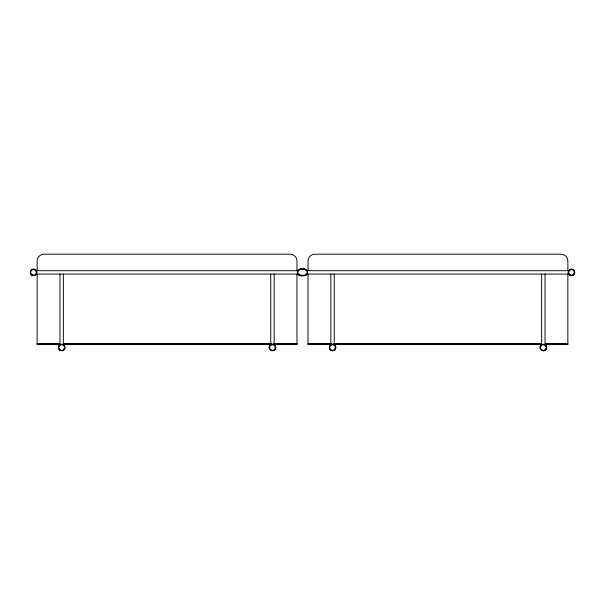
<?xml version="1.0" encoding="UTF-8"?>
<svg xmlns="http://www.w3.org/2000/svg" width="605" height="605" viewBox="0 0 605 605"><rect width="100%" height="100%" fill="white"/><g stroke="black" fill="none" stroke-linecap="round" stroke-linejoin="round"><path stroke-width="0.91" d="M303.037 269.043L301.441 269.051A20.313 20.313 0 0 0 300.889 269.066L299.656 269.24L299.785 269.679A2.813 2.813 0 0 0 299.785 275.086L302.5 275.267L301.789 275.721M302.5 269.58L301.963 269.043M297.365 272.515A3.214 3.214 0 0 0 299.672 275.472L300.33 275.109M305.215 275.086A2.813 2.813 0 0 0 305.215 269.679L305.336 269.255L304.096 269.127A21.13 21.13 0 0 0 303.559 269.112L303.385 269.104M573.495 269.86L573.207 270.223M540.257 348.624L540.681 348.472M545.967 346.597L546.421 346.438M305.275 275.487L305.328 275.472A3.214 3.214 0 0 0 307.635 272.515M303.211 275.661L303.559 275.661A21.099 21.099 0 0 0 304.096 275.638L305.344 275.517A3.275 3.275 0 0 0 305.344 269.24M301.782 275.721L299.656 275.517A3.267 3.267 0 0 1 299.656 269.248L300.904 269.127A21.13 21.13 0 0 1 301.441 269.112M299.785 269.679L300.791 269.535A18.861 18.861 0 0 1 301.479 269.505L303.521 269.505A21.735 21.735 0 0 1 304.035 269.52L305.215 269.679M302.5 275.267L303.521 275.26A18.861 18.861 0 0 0 304.209 275.237L305.192 275.01L305.336 275.494M303.574 275.661A20.623 20.623 0 0 0 304.103 275.646L305.17 275.57M300.019 269.217L299.672 269.301A3.214 3.214 0 0 0 297.388 271.993M304.814 275.577L304.64 275.661M301.812 269.051L301.426 269.051A21.364 21.364 0 0 0 300.935 269.074L300.012 269.157A3.464 3.464 0 0 0 299.664 269.248M329.294 347.852L329.74 347.807M335.344 347.217L335.79 347.172M300.73 269.074L301.441 269.051M303.218 275.721L303.748 275.714A15.866 15.866 0 0 0 304.285 275.683M303.211 275.661L301.789 275.661M303.211 275.721L302.5 275.668M35.098 270.692L299.006 270.692M305.986 270.692L569.895 270.692M307.234 272.386L307.688 272.386M36.035 274.08L299.006 274.08M305.986 274.08L568.957 274.08M37.139 343.663L59.736 343.663M63.502 343.663L271.547 343.663M273.43 343.663L296.964 343.663M308.028 343.67L331.563 343.67M333.446 343.67L541.498 343.67M545.264 343.67L567.853 343.67M37.139 344.116L59.736 344.116M63.502 344.116L271.547 344.116M273.43 344.116L296.964 344.116M308.028 344.124L331.563 344.124M333.446 344.124L541.498 344.124M545.264 344.124L567.853 344.124M59.956 344.57L37.139 344.57L37.139 274.125M63.502 344.57L271.547 344.57M273.43 344.57L296.964 344.57L296.964 274.125M331.563 344.57L308.028 344.57L308.028 274.133M333.446 344.57L541.498 344.57M545.037 344.57L567.853 344.57L567.853 274.133M302.674 269.096L304.277 269.074M303.211 269.104L304.285 269.081M299.846 275.517L300.889 275.691A20.631 20.631 0 0 0 301.426 275.661L301.789 275.661M301.608 275.661L301.426 275.661A21.145 21.145 0 0 1 300.904 275.638L300.73 275.691M301.608 275.714L301.426 275.714A20.298 20.298 0 0 1 300.889 275.691M269.202 347.164L269.649 347.209M275.252 347.799L275.698 347.845M304.625 269.165L305.328 269.301A3.214 3.214 0 0 1 307.612 271.993M58.572 346.415L59.025 346.574M64.312 348.45L64.735 348.601M31.498 269.822L31.793 270.201M567.853 270.374L567.853 260.974A6.776 6.776 0 0 0 561.077 254.198L314.804 254.198A6.776 6.776 0 0 0 308.028 260.974L308.028 270.374M545.037 274.08L545.037 345.016M541.649 274.08L541.649 345.016M334.24 274.08L334.24 345.016M330.852 274.08L330.852 345.016M296.964 270.367L296.964 260.974A6.776 6.776 0 0 0 290.188 254.198L43.915 254.198A6.776 6.776 0 0 0 37.139 260.974L37.139 270.367M274.148 274.08L274.148 345.009M270.753 274.08L270.753 345.009M63.351 274.08L63.351 345.009M59.956 274.08L59.956 345.009M570.772 275.547A3.222 3.222 0 0 1 569.055 270.284A3.222 3.222 0 0 1 574.493 271.297A3.222 3.222 0 0 1 571.007 275.593M545.937 349.433A3.222 3.222 0 0 1 540.431 348.904A3.222 3.222 0 0 1 543.524 344.313A3.222 3.222 0 0 1 546.073 349.229M300.012 275.608A3.501 3.501 0 0 1 299.656 275.525M305.344 275.525A3.494 3.494 0 0 1 304.988 275.608M62.474 350.62A3.222 3.222 0 0 1 58.526 346.741A3.222 3.222 0 0 1 63.82 345.13A3.222 3.222 0 0 1 62.701 350.552M569.986 274.799A2.813 2.813 0 0 0 574.289 272.5A2.813 2.813 0 0 0 570.152 269.921A2.813 2.813 0 0 0 569.986 274.799M569.698 275.162A3.275 3.275 0 0 0 574.75 272.568A3.275 3.275 0 0 0 569.978 269.497A3.275 3.275 0 0 0 569.698 275.162M31.906 275.162A3.222 3.222 0 0 0 36.746 272.394A3.275 3.275 0 0 0 31.959 269.505A3.275 3.275 0 0 0 31.815 275.177A3.275 3.275 0 0 0 36.799 272.462A3.222 3.222 0 0 0 31.921 269.588A3.222 3.222 0 0 0 31.906 275.162M31.989 274.746A2.813 2.813 0 0 0 36.338 272.53A2.813 2.813 0 0 0 32.246 269.875A2.813 2.813 0 0 0 31.989 274.746M541.732 349.841A2.813 2.813 0 0 0 546.149 347.769A2.813 2.813 0 0 0 542.14 344.979A2.813 2.813 0 0 0 541.732 349.841M541.634 350.318A3.267 3.267 0 0 0 546.61 347.61A3.267 3.267 0 0 0 541.777 344.661A3.267 3.267 0 0 0 541.634 350.318M270.76 350.242A3.222 3.222 0 0 0 275.668 347.603A3.222 3.222 0 0 0 270.927 344.676A3.275 3.275 0 0 0 270.722 350.287A3.275 3.275 0 0 0 275.721 347.61A3.275 3.275 0 0 0 270.904 344.623A3.222 3.222 0 0 0 270.76 350.242M270.995 349.917A2.813 2.813 0 0 0 275.267 347.565A2.813 2.813 0 0 0 271.093 345.039A2.813 2.813 0 0 0 270.995 349.917M330.806 350.219A3.222 3.222 0 0 0 335.76 347.656A3.267 3.267 0 0 0 331.026 344.616A3.267 3.267 0 0 0 330.791 350.272A3.267 3.267 0 0 0 335.805 347.648A3.222 3.222 0 0 0 331.064 344.653A3.222 3.222 0 0 0 330.806 350.219M330.98 349.849A2.813 2.813 0 0 0 335.351 347.693A2.813 2.813 0 0 0 331.298 344.986A2.813 2.813 0 0 0 330.98 349.849M60.243 349.947A2.813 2.813 0 0 0 64.47 347.512A2.813 2.813 0 0 0 60.25 345.069A2.813 2.813 0 0 0 60.243 349.947M59.88 350.257A3.275 3.275 0 0 0 64.924 347.663A3.275 3.275 0 0 0 60.152 344.593A3.275 3.275 0 0 0 59.88 350.257"/></g></svg>
